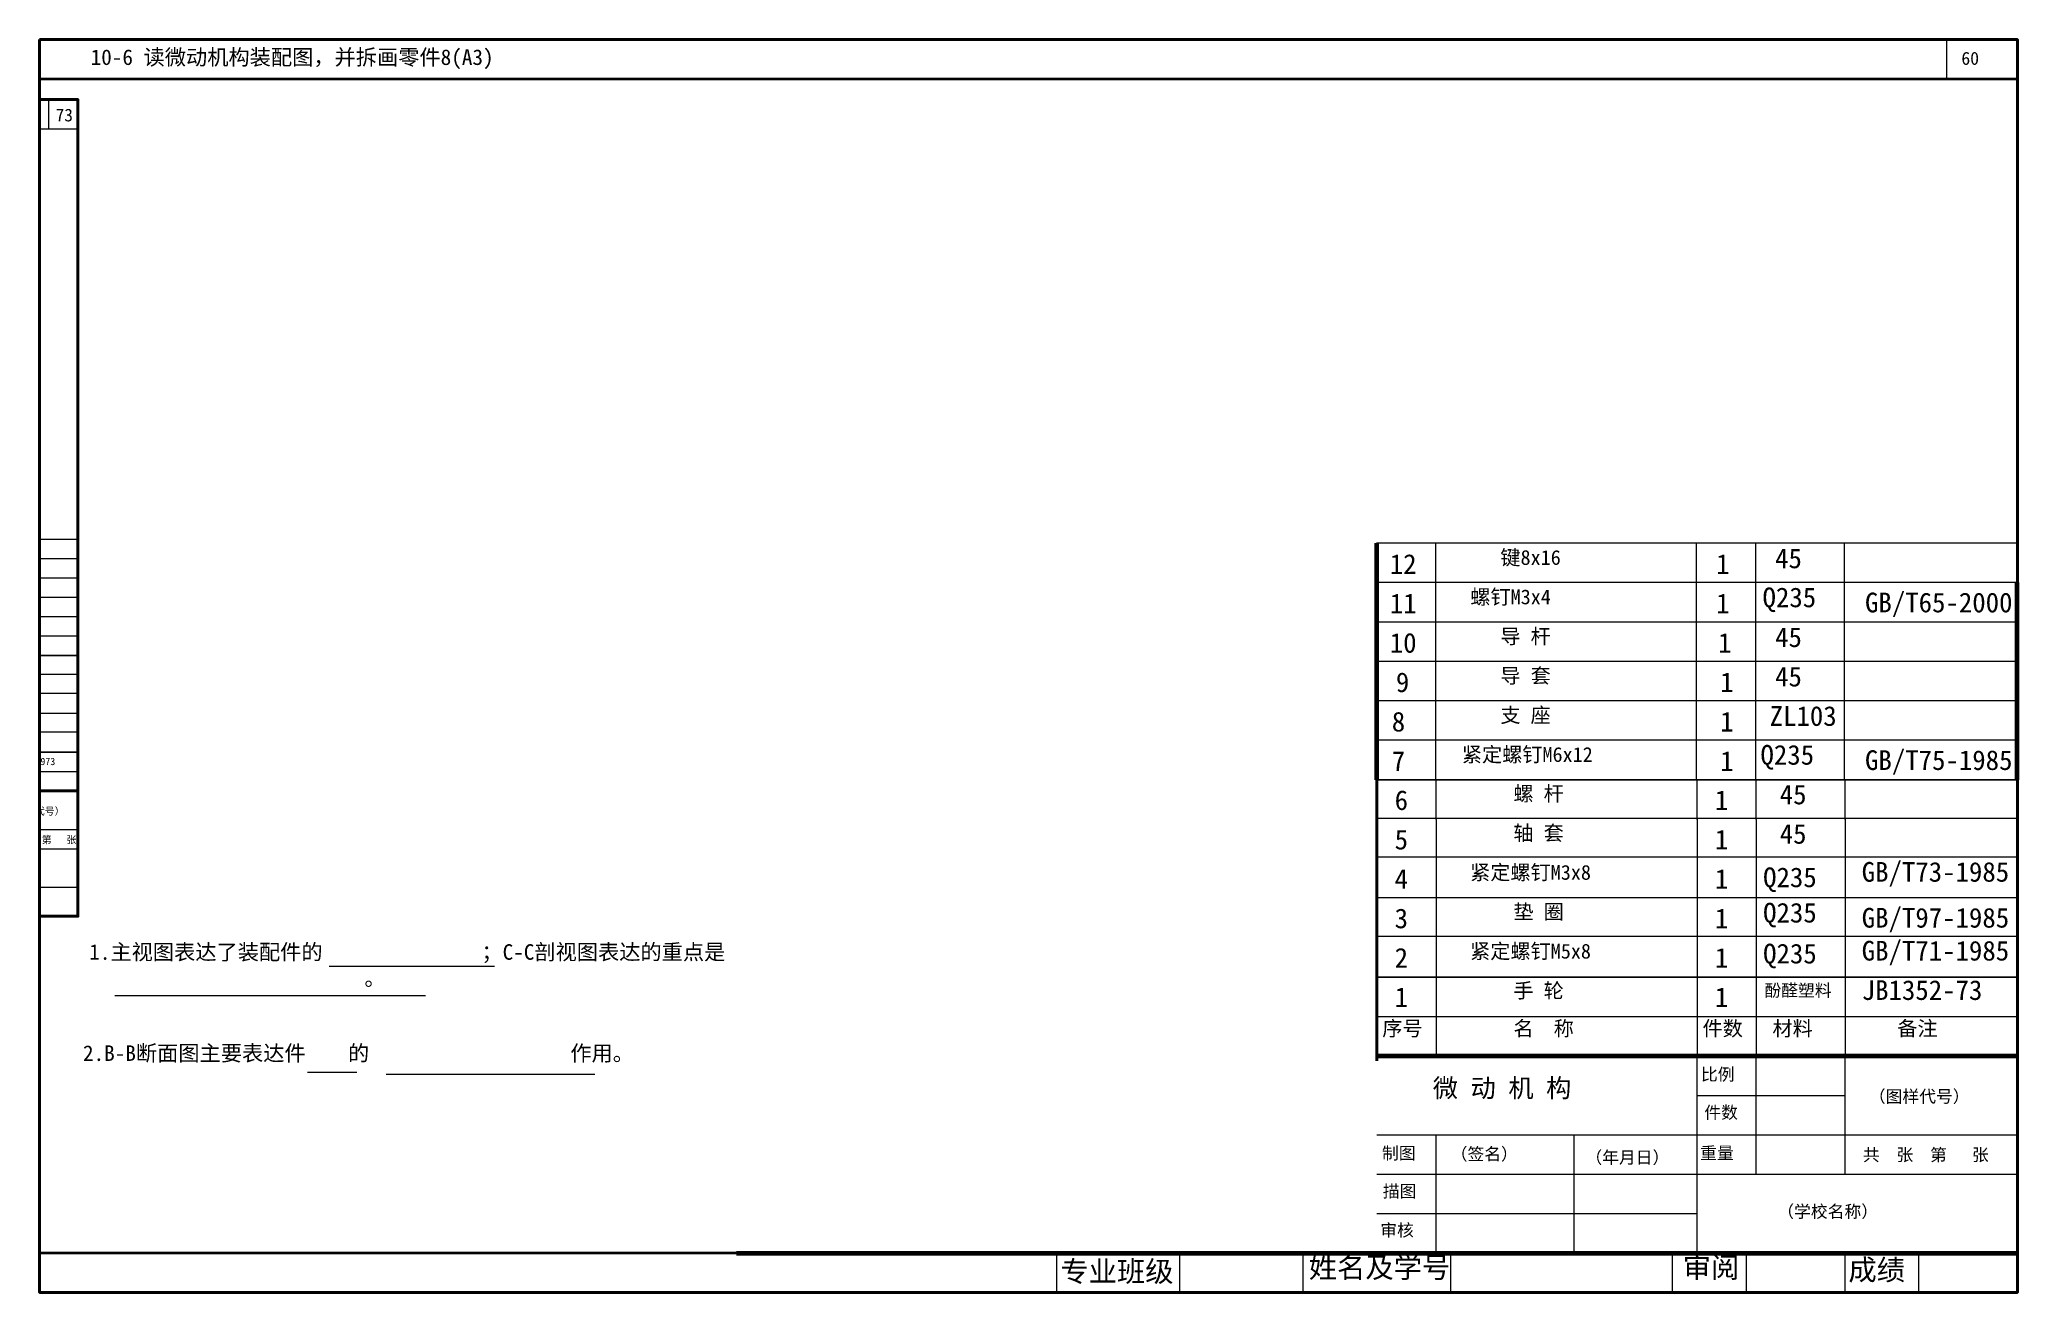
# Paper-space layout 'Layout1' of a CAD drawing. Header units: millimetres. Extents: x 24 to 405, y 4 to 245.
# The model-space entities are those that its viewports show. They can reach past a viewport. Long polylines and large blocks are cut down to what shows.
import ezdxf

# ---------------------------------------------------------------- set-up
doc = ezdxf.new("R2010")
doc.units = ezdxf.units.MM
doc.layers.get('0').update_dxf_attribs({"lineweight": 15})
for name, color, linetype, lineweight in [('出图', 7, 'Continuous', 40), ('剖面线', 7, 'Continuous', 9), ('细线', 7, 'Continuous', 13), ('零件1', 7, 'Continuous', 40)]:
    doc.layers.add(name, color=color, linetype=linetype, lineweight=lineweight)
doc.styles.add('style1', font='SIMFANG.TTF', dxfattribs={"height": 2})

msp = doc.modelspace()

# ---------------------------------------------------------------- linework, layer by layer
for p, q in [((699.02, -432.26), (699.02, -424.26)), ((377.02, -432.26), (707.02, -432.26)), ((706.94, -550.76), (620.49, -550.76)), ((706.94, -556.08), (620.49, -556.08)), ((706.94, -561.4), (620.49, -561.4)), ((706.94, -566.72), (620.49, -566.72)), ((706.94, -572.04), (620.49, -572.04)), ((706.94, -577.36), (620.49, -577.36)), ((707.02, -641.26), (707.02, -614.66)), ((620.57, -625.3), (707.02, -625.3)), ((663.79, -630.62), (707.02, -630.62)), ((377.02, -641.26), (707.02, -641.26)), ((620.57, -641.26), (707.02, -641.26)), ((707.02, -641.26), (707.02, -641.26))]:
    msp.add_line(p, q)
at = {"layer": '剖面线'}
for p, q in [((620.57, -577.36), (706.94, -577.36)), ((620.57, -582.57), (706.94, -582.57)), ((620.57, -587.78), (706.94, -587.78)), ((620.57, -593.26), (706.94, -593.26)), ((620.57, -598.47), (706.94, -598.47)), ((620.57, -603.96), (706.94, -603.96)), ((620.57, -604.02), (706.94, -604.02)), ((620.57, -609.34), (706.94, -609.34))]:
    msp.add_line(p, q, dxfattribs=at)
at = {"layer": '细线'}
msp.add_line((706.94, -545.44), (620.49, -545.44), dxfattribs=at)
at = {"layer": '零件1'}
msp.add_line((707.02, -614.66), (620.57, -614.66), dxfattribs=at)
msp.add_lwpolyline([(377.02, -649.26), (707.02, -649.26), (707.02, -424.26), (377.02, -424.26)], close=True, dxfattribs=at)

# ---------------------------------------------------------------- texts
at = {"attachment_point": 1, "style": 'style1'}
for s, insert, char_height, width in [('{\\f宋体|b0|i0|c134|p2;GB/T65}', (686.44, -552.11), 2, 18.8861), ('{\\f宋体|b0|i0|c134|p2;GB/T75}', (686.44, -573.39), 2, 17.5101), ('{\\f宋体|b0|i0|c134|p2;GB/T73}', (686, -588.48), 2, 19.1517), ('{\\f宋体|b0|i0|c134|p2;GB/T97}', (686, -594.67), 2, 20.5879), ('{\\f宋体|b0|i0|c134|p2;GB/T71}', (686, -599.12), 2, 19.1517), ('{\\f宋体|b0|i0|c134|p2;JB1352-1973}', (685.8, -605.6), 2, 25.9664), ('{\\f宋体|b0|i0|c134|p2;备注}', (690.8, -609.94), 1.995, 10.2296)]:
    msp.add_mtext(s, dxfattribs=dict(at, insert=insert, char_height=char_height, width=width))
at = {"char_height": 2, "attachment_point": 1}
for s, insert, width in [('{\\f仿宋_GB2312|b0|i0|c134|p49;（图样代号）}', (686.96, -619.28), 18.5339), ('{\\f仿宋_GB2312|b0|i0|c134|p49;共  张  第   张}', (686.16, -627.16), 24.4831)]:
    msp.add_mtext(s, dxfattribs=dict(at, insert=insert, width=width))
at = {"layer": '细线', "insert": (700.88, -426.75), "char_height": 3.5, "width": 5.5866, "attachment_point": 1}
msp.add_mtext('{\\fSimSun|b0|i0|c134|p2;73}', dxfattribs=at)

psp = doc.layouts.get("Layout1")

# ---------------------------------------------------------------- linework, layer by layer
at = {"lineweight": 5}
for p, q in [((391.57, 237.7), (391.57, 245.3)), ((219.94, 3.67), (219.94, 11.27)), ((243.69, 3.67), (243.69, 11.27)), ((267.44, 3.67), (267.44, 11.27)), ((295.94, 3.67), (295.94, 11.27)), ((338.69, 3.67), (338.69, 11.27)), ((352.94, 3.67), (352.94, 11.27)), ((371.94, 3.67), (371.94, 11.27)), ((386.19, 3.67), (386.19, 11.27))]:
    psp.add_line(p, q, dxfattribs=at)
for p, q in [((292.98, 148.16), (292.98, 102.56)), ((343.33, 102.56), (343.33, 148.16)), ((354.73, 102.56), (354.73, 148.16)), ((371.83, 102.56), (371.83, 148.16)), ((405.08, 140.56), (281.58, 140.56)), ((405.08, 132.96), (281.58, 132.96)), ((405.08, 117.76), (281.58, 117.76)), ((405.08, 110.16), (281.58, 110.16)), ((405.08, 102.56), (281.58, 102.56)), ((79.66, 66.62), (111.52, 66.62)), ((38.32, 60.94), (98.25, 60.94)), ((75.49, 46.17), (84.97, 46.17)), ((90.66, 45.79), (130.87, 45.79)), ((405.19, 11.27), (405.19, 49.27)), ((300.69, 11.27), (248.44, 11.27)), ((281.69, 11.27), (405.19, 11.27)), ((300.69, 11.27), (300.69, 11.27)), ((405.19, 11.27), (405.19, 11.27))]:
    psp.add_line(p, q)
at = {"lineweight": 0}
psp.add_line((405.08, 125.36), (281.58, 125.36), dxfattribs=at)
at = {"lineweight": 40}
psp.add_line((281.69, 102.56), (281.69, 48.33), dxfattribs=at)
at = {"lineweight": 18}
for p, q in [((293.09, 94.87), (293.09, 49.32)), ((343.44, 95.12), (343.44, 49.27)), ((354.84, 94.87), (354.84, 49.27)), ((371.94, 95.12), (371.94, 49.27))]:
    psp.add_line(p, q, dxfattribs=at)
at = {"lineweight": 15}
for p, q in [((343.44, 11.27), (343.44, 49.27)), ((354.84, 26.47), (354.84, 49.27)), ((371.94, 26.47), (371.94, 49.27)), ((343.44, 41.67), (371.94, 41.67)), ((281.69, 34.07), (405.19, 34.07)), ((293.09, 11.27), (293.09, 34.07)), ((319.69, 11.27), (319.69, 34.07)), ((281.69, 26.47), (343.44, 26.47)), ((343.44, 26.47), (405.19, 26.47)), ((281.69, 18.87), (343.44, 18.87))]:
    psp.add_line(p, q, dxfattribs=at)
at = {"lineweight": 35}
psp.add_lwpolyline([(23.81, 237.7), (405.19, 237.7), (405.19, 11.27), (23.81, 11.27)], close=True, dxfattribs=at)
at = {"layer": '出图', "lineweight": 13}
psp.add_line((405.08, 148.16), (281.58, 148.16), dxfattribs=at)
at = {"layer": '出图', "lineweight": 60}
for p, q in [((281.58, 148.16), (281.58, 102.56)), ((405.08, 140.56), (405.08, 102.56)), ((405.19, 49.27), (281.69, 49.27)), ((158.19, 11.27), (405.19, 11.27))]:
    psp.add_line(p, q, dxfattribs=at)
at = {"layer": '出图', "lineweight": 40}
psp.add_lwpolyline([(23.81, 245.3), (405.19, 245.3), (405.19, 3.67), (23.81, 3.67)], close=True, dxfattribs=at)
at = {"layer": '剖面线'}
for p, q in [((281.69, 102.56), (405.08, 102.56)), ((281.69, 95.12), (281.69, 102.56)), ((293.09, 94.87), (293.09, 102.56)), ((343.44, 94.87), (343.44, 102.56)), ((354.84, 94.87), (354.84, 102.56)), ((371.94, 94.87), (371.94, 102.56)), ((281.69, 95.12), (405.08, 95.12)), ((281.69, 87.68), (405.08, 87.68)), ((281.69, 79.84), (405.08, 79.84)), ((281.69, 72.4), (405.08, 72.4)), ((281.69, 64.57), (405.08, 64.57)), ((281.69, 64.47), (405.08, 64.47)), ((281.69, 56.87), (405.08, 56.87))]:
    psp.add_line(p, q, dxfattribs=at)

# ---------------------------------------------------------------- texts
at = {"insert": (33.66, 243.4), "char_height": 3, "attachment_point": 1}
psp.add_mtext('{\\f黑体|b0|i0|c134|p2;10-6 读微动机构装配图，并拆画零件8(A3)}', dxfattribs=at)
at = {"attachment_point": 1}
for s, insert, char_height, width in [('{\\f宋体|b0|i0|c134|p54;60}', (394.38, 242.93), 2.5, 8.2975), ('12', (284.16, 146.05), 3.8, 22.8), ('{\\f宋体|b0|i0|c134|p2;键\\f宋体|b0|i0|c0|p2;8x16}', (305.49, 146.84), 2.85, 18.564), ('1', (347.09, 146.05), 3.8, 22.8), ('{\\f宋体|b0|i0|c134|p2;45}', (358.46, 147.14), 3.8, 18.24), ('11', (284.16, 138.45), 3.8, 22.8), ('{\\f宋体|b0|i0|c134|p2;螺钉\\f宋体|b0|i0|c0|p2;M3x4}', (299.69, 139.24), 2.85, 29.2039), ('1', (347.09, 138.45), 3.8, 22.8), ('{\\f仿宋_GB2312|b0|i0|c134|p49;Q235}', (356.04, 139.62), 3.8, 18.24), ('{\\f宋体|b0|i0|c134|p2;GB/T65-2000}', (375.8, 138.63), 3.8, 18.24), ('10', (284.16, 130.85), 3.8, 22.8), ('{\\f宋体|b0|i0|c134|p2;导 杆}', (305.49, 131.64), 2.85, 18.564), ('1', (347.48, 130.85), 3.8, 22.8), ('{\\f宋体|b0|i0|c134|p2;45}', (358.46, 131.94), 3.8, 18.24), ('9', (285.34, 123.25), 3.8, 22.8), ('{\\f宋体|b0|i0|c134|p2;导 套}', (305.49, 124.04), 2.85, 18.564), ('1', (347.88, 123.25), 3.8, 22.8), ('{\\f宋体|b0|i0|c134|p2;45}', (358.46, 124.34), 3.8, 18.24), ('8', (284.55, 115.65), 3.8, 22.8), ('{\\f宋体|b0|i0|c134|p2;支 座}', (305.49, 116.44), 2.85, 18.564), ('1', (347.88, 115.65), 3.8, 22.8), ('{\\f宋体|b0|i0|c134|p2;ZL103}', (357.41, 116.74), 3.8, 18.24), ('7', (284.55, 108.05), 3.8, 22.8), ('{\\f宋体|b0|i0|c134|p2;紧定螺钉\\f宋体|b0|i0|c0|p2;M6x12}', (298.06, 108.84), 2.85, 42.8949), ('1', (347.88, 108.05), 3.8, 22.8), ('{\\f仿宋_GB2312|b0|i0|c134|p49;Q235}', (355.64, 109.25), 3.8, 18.24), ('{\\f宋体|b0|i0|c134|p2;GB/T75-1985}', (375.8, 108.23), 3.8, 18.24), ('6', (285.1, 100.51), 3.8, 22.8), ('{\\f宋体|b0|i0|c134|p2;螺 杆}', (308, 101.31), 2.85, 18.564), ('1', (346.85, 100.51), 3.8, 22.8), ('{\\f宋体|b0|i0|c134|p2;45}', (359.35, 101.61), 3.8, 18.24), ('5', (285.1, 92.91), 3.8, 22.8), ('{\\f宋体|b0|i0|c134|p2;轴 套}', (308, 93.71), 2.85, 18.564), ('1', (346.85, 92.91), 3.8, 22.8), ('{\\f宋体|b0|i0|c134|p2;45}', (359.35, 94.01), 3.8, 18.24), ('4', (285.1, 85.31), 3.8, 22.8), ('{\\f宋体|b0|i0|c134|p2;紧定螺钉\\f宋体|b0|i0|c0|p2;M3x8}', (299.65, 86.11), 2.85, 37.55), ('1', (346.85, 85.31), 3.8, 22.8), ('{\\f仿宋_GB2312|b0|i0|c134|p49;Q235}', (356.15, 85.63), 3.8, 18.24), ('{\\f宋体|b0|i0|c134|p2;GB/T73-1985}', (375.16, 86.68), 3.8, 18.24), ('3', (285.1, 77.71), 3.8, 22.8), ('{\\f宋体|b0|i0|c134|p2;垫 圈}', (308, 78.51), 2.85, 18.564), ('1', (346.85, 77.71), 3.8, 22.8), ('{\\f仿宋_GB2312|b0|i0|c134|p49;Q235}', (356.15, 78.81), 3.8, 18.24), ('{\\f宋体|b0|i0|c134|p2;GB/T97-1985}', (375.16, 77.83), 3.8, 18.24), ('{\\f宋体|b0|i0|c134|p2;1\\f宋体|b0|i0|c0|p2;.\\f宋体|b0|i0|c134|p2;主视图表达了装配件的               ；\\f宋体|b0|i0|c0|p2;C-C\\f宋体|b0|i0|c134|p2;剖视图表达的重点是                             。                                                      }', (33.39, 70.83), 3, 127.0677), ('2', (285.1, 70.11), 3.8, 22.8), ('{\\f宋体|b0|i0|c134|p2;紧定螺钉\\f宋体|b0|i0|c0|p2;M5x8}', (299.65, 70.91), 2.85, 37.55), ('1', (346.85, 70.11), 3.8, 22.8), ('{\\f仿宋_GB2312|b0|i0|c134|p49;Q235}', (356.15, 70.92), 3.8, 18.24), ('{\\f宋体|b0|i0|c134|p2;GB/T71-1985}', (375.16, 71.48), 3.8, 18.24), ('1', (285.1, 62.51), 3.8, 22.8), ('{\\f宋体|b0|i0|c134|p2;手 轮}', (308, 63.31), 2.85, 18.564), ('1', (346.85, 62.51), 3.8, 22.8), ('{\\f宋体|b0|i0|c134|p2;酚醛塑料}', (356.4, 63.11), 2.375, 37.8274), ('{\\f宋体|b0|i0|c134|p2;JB1352-73}', (375.16, 63.88), 3.8, 18.24), ('{\\f宋体|b0|i0|c134|p2;序号}', (282.72, 56.01), 2.85, 18.24), ('{\\f宋体|b0|i0|c134|p2;名  称}', (308, 56.01), 2.85, 18.564), ('{\\f宋体|b0|i0|c134|p2;件数}', (344.47, 56.01), 2.85, 18.24), ('{\\f宋体|b0|i0|c134|p2;材料}', (357.95, 56.01), 2.85, 18.24), ('{\\f宋体|b0|i0|c134|p2;备注}', (382.02, 56.01), 2.85, 18.24), ('{\\f宋体|b0|i0|c134|p2;2\\f宋体|b0|i0|c0|p2;.B-B\\f宋体|b0|i0|c134|p2;断面图主要表达件    的                   作用。}', (32.18, 51.32), 3, 134.0661)]:
    psp.add_mtext(s, dxfattribs=dict(at, insert=insert, char_height=char_height, width=width))
at = {"lineweight": 15, "attachment_point": 1}
for s, insert, char_height, width in [('{\\f宋体|b0|i0|c134|p2;比例}', (344.17, 46.92), 2.375, 9.316), ('{\\f宋体|b0|i0|c134|p2;微 动 机 构}', (292.46, 44.88), 3.5625, 50.2575), ('{\\f宋体|b0|i0|c134|p2;（图样代号）}', (376.53, 42.67), 2.375, 26.4771), ('{\\f宋体|b0|i0|c134|p2;件数}', (344.82, 39.57), 2.375, 7.1913), ('{\\f宋体|b0|i0|c134|p2;制图}', (282.66, 31.72), 2.375, 9.4795), ('{\\f隶书|b0|i0|c134|p49;（签名）}', (295.9, 31.56), 2.375, 19.2858), ('{\\f隶书|b0|i0|c134|p49;（年月日）}', (321.88, 30.91), 2.375, 18.3052), ('{\\f宋体|b0|i0|c134|p2;重量}', (344.01, 31.74), 2.375, 9.316), ('{\\f宋体|b0|i0|c134|p2;共  张  第   张}', (375.39, 31.41), 2.375, 34.9759), ('{\\f宋体|b0|i0|c134|p2;描图}', (282.82, 24.38), 2.375, 8.8257), ('{\\f宋体|b0|i0|c134|p2;（学校名称）}', (358.88, 20.47), 2.375, 26.4771), ('{\\f宋体|b0|i0|c134|p2;审核}', (282.33, 16.87), 2.375, 8.6623)]:
    psp.add_mtext(s, dxfattribs=dict(at, insert=insert, char_height=char_height, width=width))
at = {"lineweight": 5, "char_height": 4, "attachment_point": 1}
for s, insert, width in [('{\\f仿宋_GB2312|b0|i0|c134|p49;专业班级}', (220.64, 9.73), 22.2016), ('{\\f仿宋_GB2312|b0|i0|c134|p49;姓名及学号}', (268.55, 10.49), 28.3521), ('{\\f仿宋_GB2312|b0|i0|c134|p49;审阅}', (340.65, 10.49), 13.0509), ('{\\f仿宋_GB2312|b0|i0|c134|p49;成绩}', (372.6, 10.04), 12.6009)]:
    psp.add_mtext(s, dxfattribs=dict(at, insert=insert, width=width))

# ---------------------------------------------------------------- viewports
at = {"layer": '0', "lineweight": 35}
vp = psp.add_viewport(center=(214.5, 124.48), size=(381.38, 226.4292), view_center_point=(968.86, -580.3), view_height=323.4703, dxfattribs=at)
vp.dxf.flags = 0x10000  # cut along an outline
vp.dxf.clipping_boundary_handle = psp.add_lwpolyline([(23.81, 237.7), (405.19, 237.7), (405.19, 11.27), (23.81, 11.27)], format="xyb", close=True, dxfattribs={"invisible": 1}).dxf.handle

doc.saveas('drawing.dxf')
